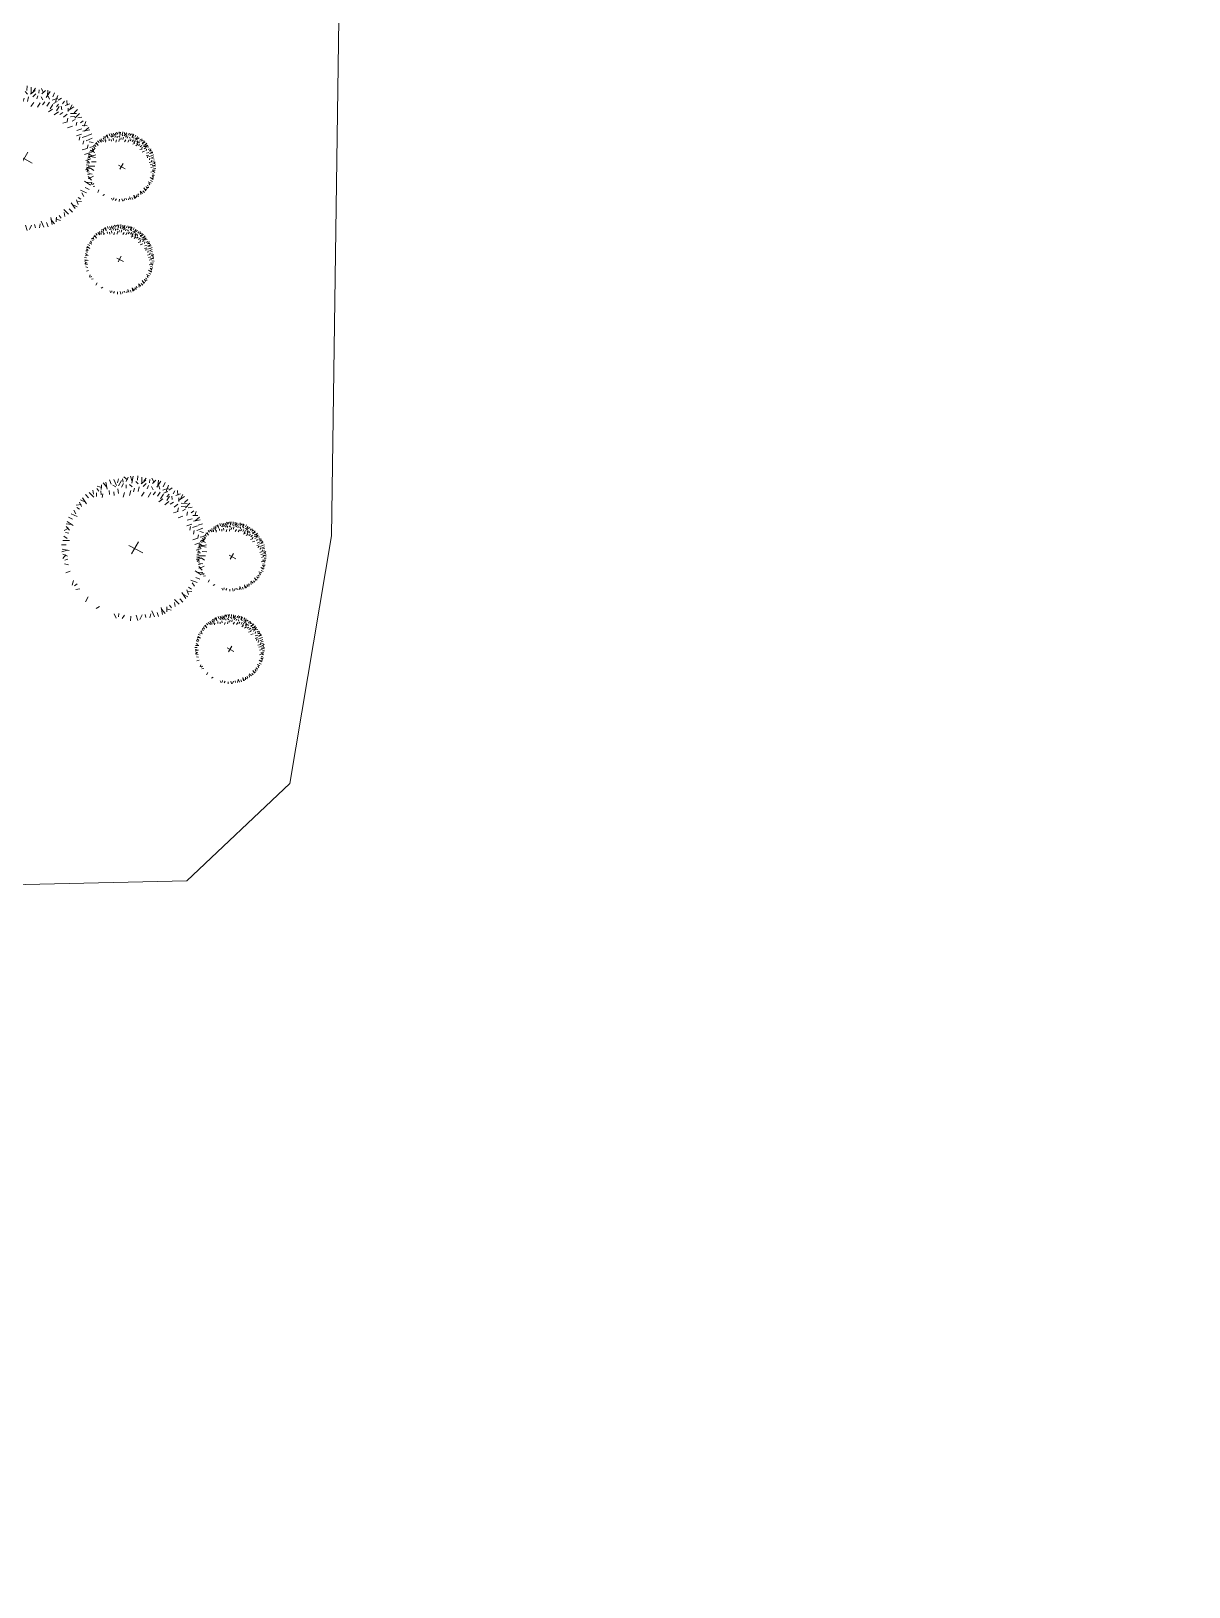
# Model space of a CAD drawing. Header units: millimetres. Extents: x 72 to 2826, y -203 to 794.
# Drawn here: x 1698.86 to 1703.02, y 349.51 to 355.1 of the extents above; entities that cross this region are included whole.
import ezdxf

# ---------------------------------------------------------------- set-up
doc = ezdxf.new("R2010")
doc.units = ezdxf.units.MM
doc.layers.add('01_Fina', color=250, linetype='Continuous', lineweight=15)
doc.layers.add('ARB-CERCO', color=97, linetype='Continuous', lineweight=5)

# ---------------------------------------------------------------- blocks, each defined once
blk = doc.blocks.new('A$C05551F4C')
at = {"color": 0, "linetype": 'ByBlock'}
for p, q in [((-0.1581, 0.2543), (-0.1685, 0.285)), ((-0.1422, 0.2789), (-0.1518, 0.2974)), ((-0.1175, 0.2759), (-0.1328, 0.3015)), ((-0.1148, 0.2892), (-0.113, 0.3077)), ((-0.0892, 0.2954), (-0.0948, 0.3098)), ((-0.0896, 0.3199), (-0.0714, 0.308)), ((-0.0692, 0.3215), (-0.0758, 0.2998)), ((-0.0594, 0.3274), (-0.0488, 0.3042)), ((-0.0497, 0.2957), (-0.0475, 0.328)), ((-0.0255, 0.3123), (-0.0274, 0.3331)), ((-0.0039, 0.3001), (-0.0083, 0.3296)), ((0.0037, 0.3114), (0.0124, 0.3277)), ((0.0297, 0.3073), (0.03, 0.3227)), ((0.0387, 0.3301), (0.051, 0.3121)), ((0.0582, 0.3237), (0.0438, 0.3062)), ((0.0663, 0.2925), (0.0807, 0.3215)), ((0.0694, 0.3255), (0.0704, 0.2999)), ((0.095, 0.2986), (0.1012, 0.3184)), ((0.1103, 0.279), (0.1176, 0.3079)), ((0.1216, 0.2865), (0.136, 0.2983)), ((0.1441, 0.2728), (0.1503, 0.2869)), ((0.1611, 0.2904), (0.1656, 0.269)), ((-0.2371, 0.2034), (-0.2531, 0.2168)), ((-0.2158, 0.2234), (-0.2211, 0.2412)), ((-0.1945, 0.239), (-0.2052, 0.2501)), ((-0.2042, 0.2614), (-0.1828, 0.2573)), ((-0.186, 0.2707), (-0.1838, 0.2481)), ((-0.1793, 0.2799), (-0.1605, 0.2625)), ((0.1185, 0.2688), (0.1332, 0.2783)), ((0.1278, 0.2451), (0.1434, 0.2504)), ((0.1363, 0.2555), (0.1509, 0.265)), ((0.1562, 0.2235), (0.1709, 0.233)), ((0.1767, 0.277), (0.1567, 0.2664)), ((0.1722, 0.2451), (0.1966, 0.2664)), ((0.1878, 0.2744), (0.1789, 0.2504)), ((0.2011, 0.2397), (0.2144, 0.2557)), ((0.2015, 0.2158), (0.2012, 0.2313)), ((0.2077, 0.2158), (0.2255, 0.2397)), ((0.2211, 0.2184), (0.2388, 0.2238)), ((-0.2877, 0.1635), (-0.2664, 0.1679)), ((-0.2702, 0.1465), (-0.2843, 0.1527)), ((0.1629, 0.2022), (0.1776, 0.2117)), ((0.1773, 0.1632), (0.1989, 0.1686)), ((0.1802, 0.1896), (0.1971, 0.2029)), ((0.1982, 0.1408), (0.2209, 0.1482)), ((0.2119, 0.2072), (0.2393, 0.2068)), ((0.2122, 0.1917), (0.2316, 0.1933)), ((0.2194, 0.1722), (0.2329, 0.1797)), ((0.2366, 0.1971), (0.2477, 0.2078)), ((0.238, 0.1512), (0.2412, 0.1673)), ((0.2683, 0.1886), (0.2458, 0.1864)), ((0.252, 0.1607), (0.2827, 0.1711)), ((0.259, 0.2068), (0.255, 0.1854)), ((0.2775, 0.1819), (0.2601, 0.1631)), ((0.2632, 0.1339), (0.2682, 0.1486)), ((0.2766, 0.1448), (0.295, 0.1544)), ((-0.3229, 0.0718), (-0.2973, 0.0728)), ((-0.2839, 0.124), (-0.2956, 0.1383)), ((0.2222, 0.1343), (0.2393, 0.1382)), ((0.2224, 0.0927), (0.2445, 0.0904)), ((0.2342, 0.1166), (0.2547, 0.1233)), ((0.265, 0.1076), (0.2837, 0.1025)), ((0.265, 0.0868), (0.2804, 0.0892)), ((0.27, 0.1223), (0.2956, 0.1124)), ((0.2736, 0.1201), (0.2991, 0.1354)), ((0.2753, 0.0607), (0.2838, 0.0747)), ((0.2869, 0.1174), (0.3053, 0.1156)), ((0.2931, 0.0918), (0.3074, 0.0974)), ((0.3191, 0.0718), (0.2974, 0.0784)), ((0.3175, 0.0922), (0.3056, 0.074)), ((-0.3088, 0.006), (-0.3251, 0.0148)), ((-0.0275, 0), (0.0346, 0)), ((-0.0009, 0.0293), (0.0013, -0.0426)), ((0.2344, 0.0646), (0.2583, 0.0637)), ((0.2407, 0.0111), (0.2607, 0.0014)), ((0.2548, 0.0502), (0.2721, 0.048)), ((0.2566, 0.0113), (0.2805, 0.0104)), ((0.26, 0.0294), (0.2815, 0.0287)), ((0.2858, 0.0105), (0.3017, -0.0008)), ((0.2931, 0.0358), (0.3029, 0.0479)), ((0.2934, 0.0523), (0.3257, 0.0501)), ((0.2955, 0.0225), (0.3163, 0.0046)), ((0.2977, 0.0065), (0.3273, 0.0109)), ((0.3251, 0.0621), (0.3018, 0.0514)), ((0.31, 0.0282), (0.3307, 0.03)), ((-0.3173, -0.0872), (-0.3053, -0.069)), ((0.2423, -0.0195), (0.2645, -0.0285)), ((0.2544, -0.0613), (0.2743, -0.0693)), ((0.2566, -0.04), (0.2721, -0.0479)), ((0.2633, -0.018), (0.2871, -0.0189)), ((0.2787, -0.0091), (0.294, -0.0121)), ((0.2795, -0.0372), (0.2923, -0.0269)), ((0.2876, -0.0666), (0.301, -0.0586)), ((0.2901, -0.0637), (0.3191, -0.0781)), ((0.3231, -0.0668), (0.2976, -0.0678)), ((0.3213, -0.0555), (0.3038, -0.0412)), ((0.305, -0.0271), (0.3203, -0.0274)), ((0.309, -0.001), (0.3254, -0.0098)), ((0.3277, -0.0361), (0.3097, -0.0484)), ((-0.2928, -0.0868), (-0.3072, -0.0924)), ((-0.2866, -0.1125), (-0.3051, -0.1106)), ((-0.2763, -0.1398), (-0.2947, -0.1495)), ((0.2211, -0.1012), (0.2388, -0.1172)), ((0.2299, -0.0719), (0.2455, -0.0879)), ((0.2455, -0.0852), (0.261, -0.0799)), ((0.2499, -0.1305), (0.2655, -0.1252)), ((0.2588, -0.1039), (0.2721, -0.1119)), ((0.2704, -0.1415), (0.2845, -0.1477)), ((0.2721, -0.0879), (0.2832, -0.1039)), ((0.2766, -0.1077), (0.3056, -0.1149)), ((0.2842, -0.119), (0.2959, -0.1334)), ((0.2854, -0.0799), (0.2987, -0.1039)), ((0.2962, -0.0924), (0.3161, -0.0986)), ((-0.2773, -0.1769), (-0.2599, -0.1581)), ((-0.268, -0.1836), (-0.2455, -0.1814)), ((-0.2363, -0.1921), (-0.2474, -0.2028)), ((-0.2075, -0.2108), (-0.2252, -0.2348)), ((0.1678, -0.2104), (0.1855, -0.2264)), ((0.1922, -0.1998), (0.2077, -0.1945)), ((0.1989, -0.1758), (0.2144, -0.1705)), ((0.21, -0.1545), (0.2277, -0.1705)), ((0.2134, -0.2051), (0.2374, -0.2229)), ((0.2166, -0.1811), (0.2344, -0.1971)), ((0.2322, -0.1438), (0.2499, -0.1598)), ((0.2374, -0.1985), (0.2534, -0.2118)), ((0.2427, -0.1696), (0.264, -0.194)), ((0.272, -0.1851), (0.248, -0.1763)), ((0.2747, -0.1741), (0.264, -0.1541)), ((0.288, -0.1585), (0.2667, -0.163)), ((-0.2208, -0.2135), (-0.2386, -0.2188)), ((-0.2008, -0.2348), (-0.2141, -0.2507)), ((-0.172, -0.2401), (-0.1964, -0.2614)), ((-0.1875, -0.2694), (-0.1786, -0.2454)), ((-0.1764, -0.2721), (-0.1564, -0.2614)), ((-0.1609, -0.2854), (-0.1653, -0.2641)), ((-0.1439, -0.2678), (-0.15, -0.2819)), ((-0.1214, -0.2816), (-0.1357, -0.2933)), ((-0.1101, -0.274), (-0.1173, -0.303)), ((0.0968, -0.269), (0.1145, -0.285)), ((0.1177, -0.2709), (0.1331, -0.2965)), ((0.1345, -0.2477), (0.1523, -0.2637)), ((0.1424, -0.274), (0.1521, -0.2924)), ((0.1545, -0.2291), (0.1722, -0.2451)), ((0.1584, -0.2493), (0.1687, -0.2801)), ((0.1795, -0.2749), (0.1608, -0.2575)), ((0.2045, -0.2564), (0.1831, -0.2524)), ((0.1862, -0.2657), (0.184, -0.2431)), ((0.1855, -0.2264), (0.2011, -0.2211)), ((0.1948, -0.234), (0.2054, -0.2451)), ((0.2161, -0.2184), (0.2214, -0.2362)), ((-0.0947, -0.2936), (-0.1009, -0.3135)), ((-0.066, -0.2875), (-0.0804, -0.3165)), ((-0.0692, -0.3205), (-0.0702, -0.295)), ((-0.0579, -0.3187), (-0.0435, -0.3012)), ((-0.0385, -0.3251), (-0.0507, -0.3071)), ((-0.0295, -0.3023), (-0.0298, -0.3177)), ((-0.0034, -0.3064), (-0.0122, -0.3228)), ((0.0041, -0.2951), (0.0085, -0.3246)), ((0.0258, -0.3074), (0.0277, -0.3281)), ((0.05, -0.2907), (0.0478, -0.3231)), ((0.0597, -0.3224), (0.049, -0.2992)), ((0.0694, -0.3165), (0.076, -0.2948)), ((0.0898, -0.3149), (0.0716, -0.303)), ((0.0894, -0.2905), (0.095, -0.3048)), ((0.1151, -0.2843), (0.1132, -0.3027))]:
    blk.add_line(p, q, dxfattribs=at)

msp = doc.modelspace()

# ---------------------------------------------------------------- linework, layer by layer
msp.add_open_spline([(1700.4175, 323.2265), (1696.6236, 323.1641), (1689.4296, 323.0457), (1678.6154, 324.3638), (1675.2738, 334.4492), (1676.4006, 342.7149), (1677.2147, 349.1261), (1677.4299, 351.1975)], degree=3, knots=[0, 0, 0, 0, 11.783248, 22.342911, 27.984654, 41.20868, 47.373056, 47.373056, 47.373056, 47.373056])
at = {"layer": '01_Fina', "color": 252, "linetype": 'Continuous', "lineweight": 9, "true_color": 0x939598}
msp.add_lwpolyline([(1692.2463, 358.8798), (1692.6363, 358.0598), (1694.7663, 355.2498), (1695.5863, 353.0798), (1696.1263, 352.6398), (1698.5163, 352.0298), (1699.4163, 352.0498), (1699.7863, 352.3998), (1699.9363, 353.2898), (1699.9663, 355.3998), (1698.9863, 358.1598), (1699.1663, 359.1398), (1700.2363, 359.6798), (1702.3363, 359.6698), (1704.8063, 359.0198), (1705.3663, 359.1598), (1707.2763, 360.6598)], dxfattribs=at)

# ---------------------------------------------------------------- block references
at = {"layer": 'ARB-CERCO'}
for p, xscale, yscale, zscale, rotation in [((1698.8313, 354.6449), 0.786722348914222, 0.786722348914222, 0.786722348914222, 59.94184765909385), ((1699.1804, 354.6159), 0.3774895201833683, 0.3774895201833683, 0.3774895201833683, 59.94184765910946), ((1699.1742, 354.2828), 0.3774895201833683, 0.3774895201833683, 0.3774895201833683, 59.94184765910946), ((1699.2285, 353.2441), 0.786722348914222, 0.786722348914222, 0.786722348914222, 59.94184765909385), ((1699.5776, 353.2151), 0.3774895201833683, 0.3774895201833683, 0.3774895201833683, 59.94184765910946), ((1699.5714, 352.882), 0.3774895201833683, 0.3774895201833683, 0.3774895201833683, 59.94184765910946)]:
    msp.add_blockref('A$C05551F4C', p, dxfattribs=dict(at, xscale=xscale, yscale=yscale, zscale=zscale, rotation=rotation))

doc.saveas('drawing.dxf')
